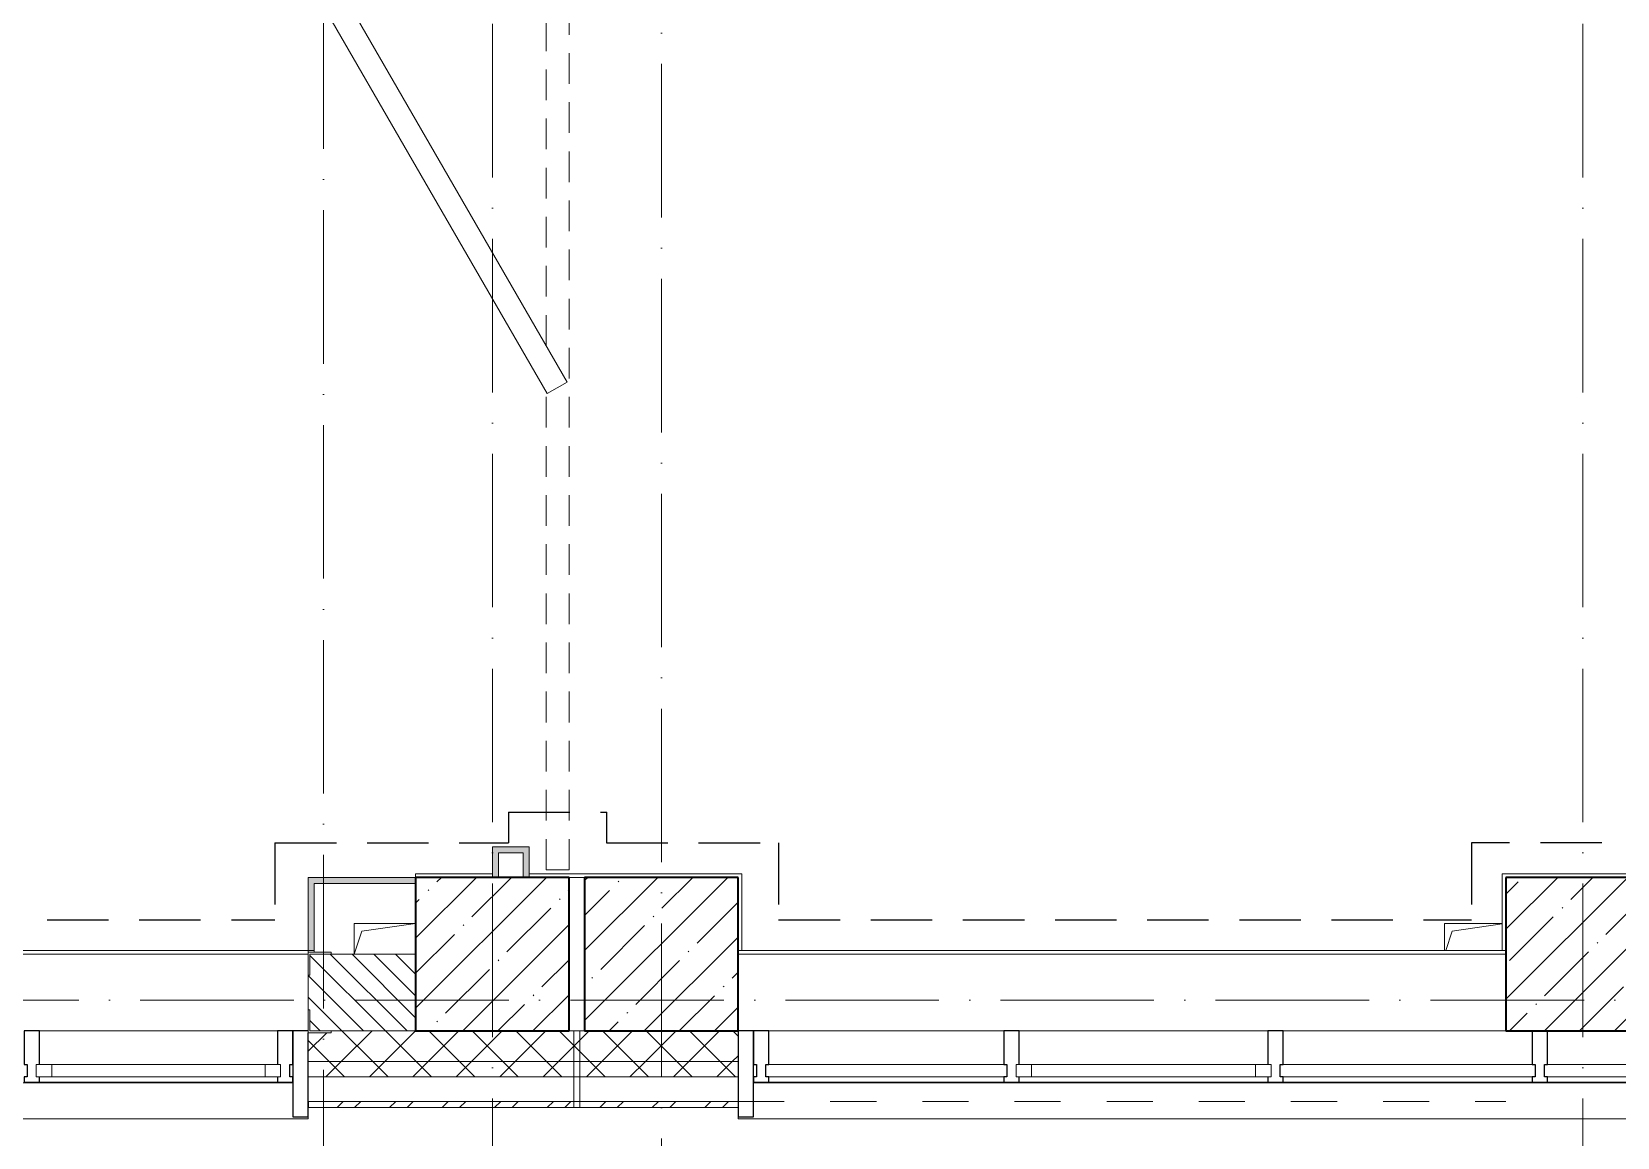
# Model space of a CAD drawing. Header units: millimetres. Extents: x -213536 to 1564669, y -45299 to 942238.
# Drawn here: x -138167 to -133005, y 107536 to 111138 of the extents above; entities that cross this region are included whole.
import ezdxf

# ---------------------------------------------------------------- set-up
doc = ezdxf.new("R2010")
doc.units = ezdxf.units.MM
for name, pattern in [('200_ШТРИХ__ш1_п0_6_', [160, 100, -60]), ('50_200_ШТРИХ_1Т_ш5_п1_п1_', [700, 500, -100, 0, -100]), ('Штрих короткий', [300, 150, -150]), ('Штриховая _2 мм - 1 мм_', [300, 200, -100])]:
    doc.linetypes.add(name, pattern=pattern)
for name, color, linetype, lineweight in [('0-1', 7, 'Continuous', 5), ('0-2', 7, 'Continuous', 9), ('Импосты витража', 7, 'Continuous', 9), ('Импосты витража-1', 7, 'Continuous', 25), ('Каркас_Импост', 7, 'Continuous', 13), ('Каркас_Импост-1', 7, 'Continuous', 9), ('Несущие колонны', 7, 'Continuous', 9), ('Несущие колонны-1', 7, 'Continuous', 35), ('Обобщенные модели', 7, 'Continuous', 9), ('Общие ребра', 7, 'Continuous', 9), ('Окна', 7, 'Continuous', 9), ('Оси-2', 7, '50_200_ШТРИХ_1Т_ш5_п1_п1_', 9), ('Остекление-1', 7, 'Continuous', 9), ('Открывание в плане-1', 7, '200_ШТРИХ__ш1_п0_6_', 9), ('Перемычка-1', 7, 'Штрих короткий', 9), ('Стены', 7, 'Continuous', 9), ('Стены-1', 7, 'Continuous', 13), ('Штриховка разреза-1', 7, 'Continuous', 9)]:
    doc.layers.add(name, color=color, linetype=linetype, lineweight=lineweight)
doc.layers.add('СТ-1_1', color=7, linetype='Штриховая _2 мм - 1 мм_', lineweight=90, true_color=0x888888)
doc.layers.add('Штриховка разреза-3', color=7, linetype='Continuous', lineweight=9, true_color=0x0080ff)
doc.layers.get('0-2').off()
pattern_1 = [(45, (0, 0), (-70.71068, 70.71068), []), (135, (0, 0), (-70.71068, -70.71068), [])]
pattern_2 = [(45, (0, 0), (-85.53659, 85.53659), []), (45, (57.02, 0), (-85.53659, 85.53659), [])]

# ---------------------------------------------------------------- blocks, each defined once
blk = doc.blocks.new('BSC_Колонна _Прямоугольная - 500х500-V52-АИ2_02_План отделки стен 2-го этажа _Часть 2_')
at = {"layer": 'Несущие колонны'}
h = blk.add_hatch(dxfattribs=at)
h.set_pattern_fill('FP_60', color=256, style=0, pattern_type=2)
h.set_pattern_definition([(45, (-73950, -150), (-114.04925, 114.04925), []), (45, (-73835.95, -150), (-114.04925, 114.04925), [201.613, -40.323, 3.353, -36.97])])
h.paths.add_polyline_path([(-250, -250), (250, -250), (250, 250), (-250, 250)], flags=0)
at = {"layer": 'Несущие колонны-1'}
for p, q in [((250, 250), (-250, 250)), ((-250, 250), (-250, -250)), ((250, -250), (250, 250)), ((-250, -250), (250, -250))]:
    blk.add_line(p, q, dxfattribs=at)
blk = doc.blocks.new('BSC_Колонна _Прямоугольная - 500х500-V56-АИ2_02_План отделки стен 2-го этажа _Часть 2_')
at = {"layer": 'Несущие колонны'}
h = blk.add_hatch(dxfattribs=at)
h.set_pattern_fill('FP_64', color=256, style=0, pattern_type=2)
h.set_pattern_definition([(45, (-77500, -150), (-114.04925, 114.04925), []), (45, (-77385.95, -150), (-114.04925, 114.04925), [201.613, -40.323, 3.353, -36.97])])
h.paths.add_polyline_path([(-250, -250), (250, -250), (250, 250), (-250, 250)], flags=0)
at = {"layer": 'Несущие колонны-1'}
for p, q in [((250, 250), (-250, 250)), ((-250, 250), (-250, -250)), ((250, -250), (250, 250)), ((-250, -250), (250, -250))]:
    blk.add_line(p, q, dxfattribs=at)
blk = doc.blocks.new('BSC_Колонна _Прямоугольная - 500х500-V123-АИ2_02_План отделки стен 2-го этажа _Часть 2_')
at = {"layer": 'Несущие колонны'}
h = blk.add_hatch(dxfattribs=at)
h.set_pattern_fill('FP_122', color=256, style=0, pattern_type=2)
h.set_pattern_definition([(45, (-74500, -150), (-114.04925, 114.04925), []), (45, (-74385.95, -150), (-114.04925, 114.04925), [201.613, -40.323, 3.353, -36.97])])
h.paths.add_polyline_path([(-250, -250), (250, -250), (250, 250), (-250, 250)], flags=0)
at = {"layer": 'Несущие колонны-1'}
for p, q in [((250, 250), (-250, 250)), ((-250, 250), (-250, -250)), ((250, -250), (250, 250)), ((-250, -250), (250, -250))]:
    blk.add_line(p, q, dxfattribs=at)
blk = doc.blocks.new('DOR__перегородка__Прямоугольная - Вн_ДПГ_6550х3600h-29025409-АИ2_02_План отделки стен 2-го этажа _Часть 2_')
at = {"layer": 'Каркас_Импост'}
for p, q in [((1550.9, 71.7), (2763.3, 771.8)), ((2800.8, 706.9), (1588.4, 6.7)), ((1588.4, 6.7), (1550.9, 71.7))]:
    blk.add_line(p, q, dxfattribs=at)
at = {"layer": 'Открывание в плане-1'}
for p, q in [((0, 75), (0, 0)), ((0, 75), (1556.7, 75)), ((1706.7, 75), (3893.8, 75)), ((0, 0), (6550, 0))]:
    blk.add_line(p, q, dxfattribs=at)
blk = doc.blocks.new('PNS_Панель прямоугольная2 - Нр_Стекло - 40мм-26243474-АИ2_02_План отделки стен 2-го этажа _Часть 2_')
at = {"layer": 'Каркас_Импост'}
for p, q in [((-397.5, 0), (-397.5, 40)), ((-397.5, 40), (-347.5, 40)), ((-347.5, 40), (-347.5, 0)), ((397.5, 40), (347.5, 40)), ((347.5, 40), (347.5, 0)), ((397.5, 0), (397.5, 40)), ((-347.5, 0), (-397.5, 0)), ((347.5, 0), (397.5, 0))]:
    blk.add_line(p, q, dxfattribs=at)
at = {"layer": 'Каркас_Импост-1'}
for p, q in [((-347.5, 40), (347.5, 40)), ((-347.5, 0), (347.5, 0))]:
    blk.add_line(p, q, dxfattribs=at)
blk = doc.blocks.new('Прямоугольный импост - Импост структурный с накладкой - 150мм-25647633-АИ2_02_План отделки стен 2-го этажа _Часть 2_')
at = {"layer": 'Импосты витража-1'}
for p, q in [((-25, 0), (-25, 17)), ((-25, 17), (25, 17)), ((-15, 0), (-25, 0)), ((-15, -40), (-15, 0)), ((25, 17), (25, 0)), ((-25, -150), (-25, -40)), ((-25, -40), (-15, -40)), ((25, -40), (25, -150)), ((25, -150), (-25, -150))]:
    blk.add_line(p, q, dxfattribs=at)
blk = doc.blocks.new('Прямоугольный импост - Импост структурный с накладкой - 150мм-25647642-АИ2_02_План отделки стен 2-го этажа _Часть 2_')
at = {"layer": 'Импосты витража'}
for p, q in [((42475, -100), (43250, -100)), ((42475, -267), (43250, -267))]:
    blk.add_line(p, q, dxfattribs=at)
blk = doc.blocks.new('Прямоугольный импост - Импост структурный с накладкой - 150мм-V150-АИ2_02_План отделки стен 2-го этажа _Часть 2_')
at = {"layer": 'Импосты витража-1'}
for p, q in [((-25, 0), (-25, 17)), ((-25, 17), (25, 17)), ((25, 0), (15, 0)), ((15, 0), (15, -40)), ((25, 17), (25, 0)), ((-25, -150), (-25, -40)), ((15, -40), (25, -40)), ((25, -40), (25, -150)), ((25, -150), (-25, -150))]:
    blk.add_line(p, q, dxfattribs=at)
blk = doc.blocks.new('PNS_Панель прямоугольная1 - Нр_Стекло - 40мм-25374206-АИ2_02_План отделки стен 2-го этажа _Часть 2_')
at = {"layer": 'Остекление-1'}
for p, q in [((-382.5, 40), (382.5, 40)), ((-392.5, 0), (392.5, 0)), ((382.5, 0), (-382.5, 0))]:
    blk.add_line(p, q, dxfattribs=at)
blk = doc.blocks.new('PNS_Панель прямоугольная2 - Нр_Стекло - 40мм-26243285-АИ2_02_План отделки стен 2-го этажа _Часть 2_')
at = {"layer": 'Каркас_Импост'}
for p, q in [((-415, 0), (-415, 40)), ((-415, 40), (-365, 40)), ((-365, 40), (-365, 0)), ((415, 40), (365, 40)), ((365, 40), (365, 0)), ((415, 0), (415, 40)), ((-365, 0), (-415, 0)), ((365, 0), (415, 0))]:
    blk.add_line(p, q, dxfattribs=at)
at = {"layer": 'Каркас_Импост-1'}
for p, q in [((-365, 40), (365, 40)), ((-365, 0), (365, 0))]:
    blk.add_line(p, q, dxfattribs=at)
blk = doc.blocks.new('PNS_Панель прямоугольная1 - Нр_Стекло - 40мм-25374207-АИ2_02_План отделки стен 2-го этажа _Часть 2_')
at = {"layer": 'Остекление-1'}
for p, q in [((-405, 40), (405, 40)), ((-415, 0), (415, 0)), ((405, 0), (-405, 0))]:
    blk.add_line(p, q, dxfattribs=at)
blk = doc.blocks.new('Прямоугольный импост - Импост структурный с накладкой - 150мм-25669420-АИ2_02_План отделки стен 2-го этажа _Часть 2_')
at = {"layer": 'Импосты витража'}
for p, q in [((74850, -100), (75615, -100)), ((74850, -267), (75615, -267))]:
    blk.add_line(p, q, dxfattribs=at)
blk = doc.blocks.new('Прямоугольный импост - Импост структурный с накладкой - 150мм-25669421-АИ2_02_План отделки стен 2-го этажа _Часть 2_')
at = {"layer": 'Импосты витража'}
for p, q in [((75665, -100), (76475, -100)), ((75665, -267), (76475, -267))]:
    blk.add_line(p, q, dxfattribs=at)
blk = doc.blocks.new('Прямоугольный импост - Импост структурный с накладкой - 150мм-V154-АИ2_02_План отделки стен 2-го этажа _Часть 2_')
at = {"layer": 'Импосты витража'}
for p, q in [((76525, -100), (77250, -100)), ((76525, -267), (77335, -267))]:
    blk.add_line(p, q, dxfattribs=at)
blk = doc.blocks.new('Прямоугольный импост - Импост структурный с накладкой - 150мм-V155-АИ2_02_План отделки стен 2-го этажа _Часть 2_')
at = {"layer": 'Импосты витража'}
for p, q in [((77750, -100), (78195, -100)), ((77385, -267), (78195, -267))]:
    blk.add_line(p, q, dxfattribs=at)
blk = doc.blocks.new('Прямоугольный импост - Импост структурный с накладкой - 150мм-25647644-АИ2_02_План отделки стен 2-го этажа _Часть 2_')
at = {"layer": 'Импосты витража-1'}
for p, q in [((-25, 0), (-25, 17)), ((-25, 17), (25, 17)), ((-15, 0), (-25, 0)), ((-15, -40), (-15, 0)), ((25, 0), (15, 0)), ((15, 0), (15, -40)), ((25, 17), (25, 0)), ((-25, -150), (-25, -40)), ((-25, -40), (-15, -40)), ((15, -40), (25, -40)), ((25, -40), (25, -150)), ((25, -150), (-25, -150))]:
    blk.add_line(p, q, dxfattribs=at)
blk = doc.blocks.new('Прямоугольный импост - Импост структурный с накладкой - 150мм-V156-АИ2_02_План отделки стен 2-го этажа _Часть 2_')
at = {"layer": 'Импосты витража-1'}
for p, q in [((-25, 0), (-25, 17)), ((-25, 17), (25, 17)), ((-15, 0), (-25, 0)), ((-15, -40), (-15, 0)), ((25, 0), (15, 0)), ((15, 0), (15, -40)), ((25, 17), (25, 0)), ((-25, -150), (-25, -40)), ((-25, -40), (-15, -40)), ((15, -40), (25, -40)), ((25, -40), (25, -150))]:
    blk.add_line(p, q, dxfattribs=at)
blk = doc.blocks.new('Прямоугольный импост - Откос НВФ_50х280 мм-V153-АИ2_02_План отделки стен 2-го этажа _Часть 2_')
at = {"layer": 'Импосты витража-1'}
for p, q in [((0, 130), (-50, 130)), ((-50, 130), (-50, -150)), ((0, -150), (0, 130)), ((-50, -150), (0, -150))]:
    blk.add_line(p, q, dxfattribs=at)
blk = doc.blocks.new('Прямоугольный импост - Откос НВФ_50х280 мм-25993834-АИ2_02_План отделки стен 2-го этажа _Часть 2_')
at = {"layer": 'Импосты витража-1'}
for p, q in [((-50, 130), (0, 130)), ((-50, -150), (-50, 130)), ((0, 130), (0, -144)), ((0, -150), (-50, -150))]:
    blk.add_line(p, q, dxfattribs=at)
blk = doc.blocks.new('Проем_Дверь_Прямоугольный - 2500х2700h_витражные проемы-30580809-АИ2_02_План отделки стен 2-го этажа _Часть 2_')
at = {"layer": 'Перемычка-1'}
for p, q in [((1250, 115), (-1250, 115)), ((1250, -115), (-1250, -115))]:
    blk.add_line(p, q, dxfattribs=at)
blk = doc.blocks.new('Проем_Дверь_Прямоугольный - 1800х2700h_оконные проемы-25805030-АИ2_02_План отделки стен 2-го этажа _Часть 2_')
at = {"layer": 'Перемычка-1'}
for p, q in [((900, 125), (-900, 125)), ((900, -125), (-900, -125))]:
    blk.add_line(p, q, dxfattribs=at)
blk = doc.blocks.new('Фахверк_СКБ_Уголок - 250_2700-27497298-АИ2_02_План отделки стен 2-го этажа _Часть 2_')
at = {"layer": 'Обобщенные модели'}
for p, q in [((200, 181), (125, 181)), ((125, 181), (125, 106)), ((131, 106), (131, 175)), ((131, 175), (200, 175)), ((200, 175), (200, 181)), ((125, 106), (131, 106)), ((131, -6), (125, -6)), ((125, -6), (125, -81)), ((131, -75), (131, -6)), ((125, -81), (200, -81)), ((200, -75), (131, -75)), ((200, -81), (200, -75))]:
    blk.add_line(p, q, dxfattribs=at)
blk = doc.blocks.new('AR_Отверстие прямоугольное _в плите_ - AR_Отверстие прямоугольное _в плите_-V204-АИ2_02_План отделки стен 2-го этажа _Часть 2_')
at = {"layer": 'Обобщенные модели'}
for p, q in [((100, 50), (-100, 50)), ((-100, 50), (-100, -50)), ((-100, -50), (-75, 25)), ((-75, 25), (100, 50))]:
    blk.add_line(p, q, dxfattribs=at)
blk = doc.blocks.new('AR_Отверстие прямоугольное _в плите_ - AR_Отверстие прямоугольное _в плите_-V212-АИ2_02_План отделки стен 2-го этажа _Часть 2_')
at = {"layer": 'Обобщенные модели'}
for p, q in [((88, 50), (-100, 50)), ((-100, 50), (-100, -38)), ((-96, -38), (-75, 25)), ((-75, 25), (88, 48.3))]:
    blk.add_line(p, q, dxfattribs=at)
blk = doc.blocks.new('Отлив_СКБ - Отлив витража_120_НВФ-31885687-АИ2_02_План отделки стен 2-го этажа _Часть 2_')
at = {"layer": 'Окна'}
for p, q in [((1750, -2), (50, -2)), ((0, -120), (0, -113)), ((0, -120), (1800, -120)), ((1800, -113), (1800, -120))]:
    blk.add_line(p, q, dxfattribs=at)
blk = doc.blocks.new('Отлив_СКБ - Отлив витража_120_НВФ-31885342-АИ2_02_План отделки стен 2-го этажа _Часть 2_')
at = {"layer": 'Окна'}
for p, q in [((7750, -2), (50, -2)), ((0, -120), (0, -113)), ((0, -120), (7800, -120))]:
    blk.add_line(p, q, dxfattribs=at)
blk = doc.blocks.new('Стены 8 - Стены 4-31196234-АИ2_02_План отделки стен 2-го этажа _Часть 2_')
at = {"layer": 'Стены-1'}
for p, q in [((-1798.5, 41030.2), (-1798.5, 41010.2)), ((-1548.5, 41030.2), (-1798.5, 41030.2)), ((-1798.5, 41010.2), (-1548.5, 41010.2)), ((-1548.5, 41010.2), (-1548.5, 41030.2))]:
    blk.add_line(p, q, dxfattribs=at)
blk = doc.blocks.new('0125-Р-ОО-Ш2-АР-о_23_10_2024_rvt-1-АИ2_02_План отделки стен 2-го этажа _Часть 2_')
at = {"layer": 'Штриховка разреза-1'}
h = blk.add_hatch(dxfattribs=at)
h.set_pattern_fill('FP_2', color=256, style=0, pattern_type=2)
h.set_pattern_definition([(135, (0, 0), (-35.35534, -35.35534), [])])
h.paths.add_polyline_path([(73425, -100), (73700, -100), (73700, 150), (73356, 150), (73356, 81), (73350, 81), (73350, -31), (73356, -31), (73356, -100)], flags=0)
h.paths.add_polyline_path([(71544, -100), (71544, -31), (71550, -31), (71550, 81), (71544, 81), (71544, 150), (71200, 150), (71200, -100), (71475, -100)], flags=0)
h = blk.add_hatch(dxfattribs=at)
h.set_pattern_fill('FP_81', color=256, style=0, pattern_type=2)
h.set_pattern_definition(pattern_1)
h.paths.add_polyline_path([(103134.1, -200), (103600, -200), (103600, -100), (94575, -100), (94575, -106), (94500, -106), (94500, -200), (102202.1, -200)], flags=0)
h.paths.add_polyline_path([(91850, -200), (92700, -200), (92700, -106), (92625, -106), (92625, -100), (84750, -100), (84750, -200), (91350, -200)], flags=0)
h.paths.add_polyline_path([(83562.3, -200), (83750, -200), (83750, -100), (82625, -100), (82625, -106), (82550, -106), (82550, -200), (83250, -200)], flags=0)
h.paths.add_polyline_path([(74750, -200), (74750, -100), (73425, -100), (73425, -106), (73350, -106), (73350, -200), (74242.4, -200)], flags=0)
h.paths.add_polyline_path([(71446.5, -200), (71550, -200), (71550, -106), (71475, -106), (71475, -100), (70425, -100), (70425, -106), (70350, -106), (70350, -200), (71200, -200)], flags=0)
h.paths.add_polyline_path([(67718.5, -200), (68549.7, -200), (68549.7, -106), (68475, -106), (68475, -100), (67425, -100), (67425, -106), (67350, -106), (67350, -200)], flags=0)
h.paths.add_polyline_path([(64700, -200), (65550, -200), (65550, -106), (65475, -106), (65475, -100), (64425, -100), (64425, -106), (64350, -106), (64350, -200), (64456.5, -200)], flags=0)
h.paths.add_polyline_path([(62550, -200), (62550, -106), (62475, -106), (62475, -100), (61425, -100), (61425, -106), (61350, -106), (61350, -200), (62126.6, -200)], flags=0)
h.paths.add_polyline_path([(56534.6, -200), (56550, -200), (56550, -106), (56475, -106), (56475, -100), (55425, -100), (55425, -106), (55350, -106), (55350, -200), (56200, -200)], flags=0)
h.paths.add_polyline_path([(53272.7, -200), (53550, -200), (53550, -106), (53475, -106), (53475, -100), (52425, -100), (52425, -106), (52350, -106), (52350, -200), (52806.7, -200)], flags=0)
h.paths.add_polyline_path([(50550, -200), (50550, -106), (50475, -106), (50475, -100), (49425, -100), (49425, -106), (49350, -106), (49350, -200), (50010.7, -200)], flags=0)
h.paths.add_polyline_path([(47475, -200), (47550, -200), (47550, -106), (47475, -106), (47475, -100), (46425, -100), (46425, -106), (46350, -106), (46350, -200), (47214.7, -200)], flags=0)
h.paths.add_polyline_path([(44550, -200), (44550, -106), (44475, -106), (44475, -100), (43425, -100), (43425, -106), (43350, -106), (43350, -200), (44418.8, -200)], flags=0)
h.paths.add_polyline_path([(40700, -200), (41550, -200), (41550, -106), (41475, -105.4), (41475, -100), (40150, -100), (40150, -200), (40690.8, -200)], flags=0)
h.paths.add_polyline_path([(38344, -200), (38350, -200), (38350, -106), (38275, -106), (38275, -100), (37150, -100), (37150, -200), (38275, -200)], flags=0)
h.paths.add_polyline_path([(35350, -200), (35350, -106), (35275, -106), (35275, -100), (34225, -100), (34225, -106), (34150, -106), (34150, -200), (35344, -200)], flags=0)
h.paths.add_polyline_path([(32275, -200), (32350, -200), (32350, -106), (32275, -106), (32275, -100), (31150, -100), (31150, -200), (31650, -200)], flags=0)
h.paths.add_polyline_path([(29350, -200), (29350, -106), (29275, -106), (29275, -100), (28150, -100), (28150, -200), (29344, -200)], flags=0)
h.paths.add_polyline_path([(25779, -200), (26350, -200), (26350, -106), (26275, -106), (26275, -100), (25225, -100), (25225, -106), (25150, -106), (25150, -200), (25313, -200)], flags=0)
h.paths.add_polyline_path([(22650, -200), (23350, -200), (23350, -106), (23275, -106), (23275, -100), (22150, -100), (22150, -200)], flags=0)
h.paths.add_polyline_path([(19255.1, -200), (20350, -200), (20350, -106), (20275, -106), (20275, -100), (19150, -100), (19150, -200)], flags=0)
h.paths.add_polyline_path([(16459.1, -200), (17350, -200), (17350, -106), (17275, -106), (17275, -100), (16225, -100), (16225, -106), (16150, -106), (16150, -200)], flags=0)
h.paths.add_polyline_path([(14595.1, -200), (15150, -200), (15150, -106), (15075, -106), (15075, -100), (9825, -100), (9825, -106), (9750, -106), (9750, -200), (13663.1, -200)], flags=0)
h.paths.add_polyline_path([(8150, -200), (8750, -200), (8750, -106), (8675, -106), (8675, -100), (-100, -100), (-100, -200), (8071.2, -200)], flags=0)
h = blk.add_hatch(dxfattribs=at)
h.set_pattern_fill('FP_81', color=256, style=0, pattern_type=2)
h.set_pattern_definition(pattern_1)
h.paths.add_polyline_path([(103600, -250), (103700, -250), (103700, -200), (94500, -200), (94500, -250), (103134.1, -250)], flags=0)
h.paths.add_polyline_path([(91950.2, -250), (92700, -250), (92700, -200), (84750, -200), (84750, -250), (91018.2, -250)], flags=0)
h.paths.add_polyline_path([(83562.3, -250), (83750, -250), (83750, -200), (82550, -200), (82550, -250), (82630.3, -250)], flags=0)
h.paths.add_polyline_path([(74242.4, -250), (74750, -250), (74750, -200), (73350, -200), (73350, -250), (73776.4, -250)], flags=0)
h.paths.add_polyline_path([(70350, -250), (71550, -250), (71550, -200), (70350, -200)], flags=0)
h.paths.add_polyline_path([(68549.7, -250), (68549.7, -200), (67350, -200), (67350, -250), (67718.5, -250)], flags=0)
h.paths.add_polyline_path([(64350, -250), (65550, -250), (65550, -200), (64350, -200)], flags=0)
h.paths.add_polyline_path([(62550, -250), (62550, -200), (61350, -200), (61350, -250), (62126.6, -250)], flags=0)
h.paths.add_polyline_path([(56550, -250), (56550, -200), (55350, -200), (55350, -250), (56534.6, -250)], flags=0)
h.paths.add_polyline_path([(53550, -250), (53550, -200), (52350, -200), (52350, -250), (53272.7, -250)], flags=0)
h.paths.add_polyline_path([(50550, -250), (50550, -200), (49350, -200), (49350, -250), (50010.7, -250)], flags=0)
h.paths.add_polyline_path([(47214.7, -250), (47550, -250), (47550, -200), (46350, -200), (46350, -250), (46748.7, -250)], flags=0)
h.paths.add_polyline_path([(43486.8, -250), (44550, -250), (44550, -200), (43350, -200), (43350, -250)], flags=0)
h.paths.add_polyline_path([(41550, -250), (41550, -200), (40150, -200), (40150, -250), (40690.8, -250)], flags=0)
h.paths.add_polyline_path([(37894.8, -250), (38350, -250), (38350, -200), (37150, -200), (37150, -250)], flags=0)
h.paths.add_polyline_path([(35098.9, -250), (35350, -250), (35350, -200), (34150, -200), (34150, -250), (34166.9, -250)], flags=0)
h.paths.add_polyline_path([(32302.9, -250), (32350, -250), (32350, -200), (31150, -200), (31150, -250), (31370.9, -250)], flags=0)
h.paths.add_polyline_path([(29040.9, -250), (29350, -250), (29350, -200), (28150, -200), (28150, -250), (28575, -250)], flags=0)
h.paths.add_polyline_path([(25313, -250), (26350, -250), (26350, -200), (25150, -200), (25150, -250)], flags=0)
h.paths.add_polyline_path([(22983, -250), (23350, -250), (23350, -200), (22150, -200), (22150, -250)], flags=0)
h.paths.add_polyline_path([(20350, -250), (20350, -200), (19150, -200), (19150, -250), (20187, -250)], flags=0)
h.paths.add_polyline_path([(17350, -250), (17350, -200), (16150, -200), (16150, -250), (16459.1, -250)], flags=0)
h.paths.add_polyline_path([(14595.1, -250), (15150, -250), (15150, -200), (9750, -200), (9750, -250), (13663.1, -250)], flags=0)
h.paths.add_polyline_path([(8537.2, -250), (8750, -250), (8750, -200), (-200, -200), (-200, -250), (8071.2, -250)], flags=0)
h = blk.add_hatch(dxfattribs=at)
h.set_pattern_fill('FP_80', color=256, style=0, pattern_type=2)
h.set_pattern_definition(pattern_2)
h.paths.add_polyline_path([(73351, -350), (74215, -350), (74215, -330), (73351, -330)], flags=0)
h.paths.add_polyline_path([(71446.5, -350), (71550, -350), (71550, -330), (70350, -330), (70350, -350), (70514.5, -350)], flags=0)
h.paths.add_polyline_path([(68549.7, -350), (68549.7, -330), (67350, -330), (67350, -350), (67718.5, -350)], flags=0)
h.paths.add_polyline_path([(65550, -350), (65550, -330), (64351, -330), (64351, -350), (65388.5, -350)], flags=0)
h.paths.add_polyline_path([(62126.6, -350), (62550, -350), (62550, -330), (61350, -330), (61350, -350), (61660.6, -350)], flags=0)
h.paths.add_polyline_path([(55602.6, -350), (56550, -350), (56550, -330), (55350, -330), (55350, -350)], flags=0)
h.paths.add_polyline_path([(52806.7, -350), (53550, -350), (53550, -330), (52350, -330), (52350, -350)], flags=0)
h.paths.add_polyline_path([(50550, -350), (50550, -330), (49350, -330), (49350, -350), (50010.7, -350)], flags=0)
h.paths.add_polyline_path([(47214.7, -350), (47550, -350), (47550, -330), (46350, -330), (46350, -350), (46748.7, -350)], flags=0)
h.paths.add_polyline_path([(44418.8, -350), (44550, -350), (44550, -330), (43350, -330), (43350, -350), (43486.8, -350)], flags=0)
h.paths.add_polyline_path([(41550, -350), (41550, -330), (40685, -330), (40685, -350), (40690.8, -350)], flags=0)
h = blk.add_hatch(dxfattribs=at)
h.set_pattern_fill('FP_80', color=256, style=0, pattern_type=2)
h.set_pattern_definition(pattern_2)
h.paths.add_polyline_path([(103830, -350), (103830, -330), (94500, -330), (94500, -350), (103134.1, -350)], flags=0)
h.paths.add_polyline_path([(92416.2, -350), (92700, -350), (92700, -330), (84750, -330), (84750, -350), (91950.2, -350)], flags=0)
h.paths.add_polyline_path([(83562.3, -350), (83750, -350), (83750, -330), (82550, -330), (82550, -350), (82630.3, -350)], flags=0)
h.paths.add_polyline_path([(74235, -350), (74750, -350), (74750, -330), (74235, -330)], flags=0)
at = {"layer": 'Общие ребра'}
for p, q in [((73700, -100), (73425, -100)), ((73425, -100), (73700, -100)), ((73350, -200), (74750, -200)), ((73350, -250), (74750, -250))]:
    blk.add_line(p, q, dxfattribs=at)
at = {"layer": 'Стены'}
for p, q in [((71550, 150), (73350, 150)), ((74750, 150), (77250, 150))]:
    blk.add_line(p, q, dxfattribs=at)
at = {"layer": 'Стены-1'}
for p, q in [((73700, 150), (73425, 150)), ((73350, 81), (73350, -31)), ((74250, -100), (74200, -100)), ((74750, -330), (74750, -100)), ((73350, -106), (73350, -330)), ((73350, -330), (74750, -330)), ((74215, -330), (73351, -330)), ((73351, -330), (73351, -350)), ((73351, -350), (74215, -350)), ((74215, -350), (74215, -330)), ((74750, -330), (74235, -330)), ((74235, -330), (74235, -350)), ((74235, -350), (74750, -350)), ((74750, -350), (74750, -330))]:
    blk.add_line(p, q, dxfattribs=at)
at = {"layer": '0-2'}
for name, p, rotation in [('DOR__перегородка__Прямоугольная - Вн_ДПГ_6550х3600h-29025409-АИ2_02_План отделки стен 2-го этажа _Часть 2_', (74200, 425), 90.00000000000026), ('Проем_Дверь_Прямоугольный - 1800х2700h_оконные проемы-25805030-АИ2_02_План отделки стен 2-го этажа _Часть 2_', (72450, 25), 180), ('Стены 8 - Стены 4-31196234-АИ2_02_План отделки стен 2-го этажа _Часть 2_', (115245.2, 1448.5), 89.9999999999999), ('Прямоугольный импост - Откос НВФ_50х280 мм-V153-АИ2_02_План отделки стен 2-го этажа _Часть 2_', (74750, -250), 180), ('Проем_Дверь_Прямоугольный - 2500х2700h_витражные проемы-30580809-АИ2_02_План отделки стен 2-го этажа _Часть 2_', (76000, -215), 180)]:
    blk.add_blockref(name, p, dxfattribs=dict(at, rotation=rotation))
for name, p in [('BSC_Колонна _Прямоугольная - 500х500-V52-АИ2_02_План отделки стен 2-го этажа _Часть 2_', (73950, 150)), ('BSC_Колонна _Прямоугольная - 500х500-V123-АИ2_02_План отделки стен 2-го этажа _Часть 2_', (74500, 150)), ('BSC_Колонна _Прямоугольная - 500х500-V56-АИ2_02_План отделки стен 2-го этажа _Часть 2_', (77500, 150)), ('AR_Отверстие прямоугольное _в плите_ - AR_Отверстие прямоугольное _в плите_-V204-АИ2_02_План отделки стен 2-го этажа _Часть 2_', (73600, 200)), ('AR_Отверстие прямоугольное _в плите_ - AR_Отверстие прямоугольное _в плите_-V212-АИ2_02_План отделки стен 2-го этажа _Часть 2_', (77150, 200)), ('Фахверк_СКБ_Уголок - 250_2700-27497298-АИ2_02_План отделки стен 2-го этажа _Часть 2_', (73225, -25)), ('Прямоугольный импост - Импост структурный с накладкой - 150мм-25647642-АИ2_02_План отделки стен 2-го этажа _Часть 2_', (30000, 0)), ('Прямоугольный импост - Импост структурный с накладкой - 150мм-25669420-АИ2_02_План отделки стен 2-го этажа _Часть 2_', (0, 0)), ('Прямоугольный импост - Импост структурный с накладкой - 150мм-25669421-АИ2_02_План отделки стен 2-го этажа _Часть 2_', (0, 0)), ('Прямоугольный импост - Импост структурный с накладкой - 150мм-V154-АИ2_02_План отделки стен 2-го этажа _Часть 2_', (0, 0)), ('Прямоугольный импост - Импост структурный с накладкой - 150мм-V155-АИ2_02_План отделки стен 2-го этажа _Часть 2_', (0, 0)), ('PNS_Панель прямоугольная2 - Нр_Стекло - 40мм-26243474-АИ2_02_План отделки стен 2-го этажа _Часть 2_', (72862.5, -250)), ('PNS_Панель прямоугольная1 - Нр_Стекло - 40мм-25374206-АИ2_02_План отделки стен 2-го этажа _Часть 2_', (75232.5, -250)), ('PNS_Панель прямоугольная2 - Нр_Стекло - 40мм-26243285-АИ2_02_План отделки стен 2-го этажа _Часть 2_', (76070, -250)), ('PNS_Панель прямоугольная1 - Нр_Стекло - 40мм-25374207-АИ2_02_План отделки стен 2-го этажа _Часть 2_', (76930, -250)), ('PNS_Панель прямоугольная1 - Нр_Стекло - 40мм-25374207-АИ2_02_План отделки стен 2-го этажа _Часть 2_', (77790, -250)), ('Отлив_СКБ - Отлив витража_120_НВФ-31885687-АИ2_02_План отделки стен 2-го этажа _Часть 2_', (71550, -267)), ('Отлив_СКБ - Отлив витража_120_НВФ-31885342-АИ2_02_План отделки стен 2-го этажа _Часть 2_', (74750, -267))]:
    blk.add_blockref(name, p, dxfattribs=at)
at = {"layer": '0-2', "extrusion": (0, 0, -1), "rotation": 180}
for name, p in [('Прямоугольный импост - Импост структурный с накладкой - 150мм-25647633-АИ2_02_План отделки стен 2-го этажа _Часть 2_', (-72450, -250)), ('Прямоугольный импост - Импост структурный с накладкой - 150мм-V150-АИ2_02_План отделки стен 2-го этажа _Часть 2_', (-73275, -250)), ('Прямоугольный импост - Откос НВФ_50х280 мм-25993834-АИ2_02_План отделки стен 2-го этажа _Часть 2_', (-73350, -250)), ('Прямоугольный импост - Импост структурный с накладкой - 150мм-25647644-АИ2_02_План отделки стен 2-го этажа _Часть 2_', (-74825, -250)), ('Прямоугольный импост - Импост структурный с накладкой - 150мм-25647633-АИ2_02_План отделки стен 2-го этажа _Часть 2_', (-75640, -250)), ('Прямоугольный импост - Импост структурный с накладкой - 150мм-V150-АИ2_02_План отделки стен 2-го этажа _Часть 2_', (-76500, -250)), ('Прямоугольный импост - Импост структурный с накладкой - 150мм-V156-АИ2_02_План отделки стен 2-го этажа _Часть 2_', (-77360, -250))]:
    blk.add_blockref(name, p, dxfattribs=at)
blk = doc.blocks.new('Оси1')
at = {"layer": 'Оси-2'}
for p, q in [((279645.6, 264395.4), (279645.6, 211864.5)), ((283745.6, 210594.5), (283745.6, 227065.2)), ((280195.6, 210594.5), (280195.6, 225549.9)), ((280745.6, 211864.5), (280745.6, 224279.9)), ((312453.9, 212815.2), (203926.8, 212815.2))]:
    blk.add_line(p, q, dxfattribs=at)

msp = doc.modelspace()

# ---------------------------------------------------------------- hatches: boundary and pattern name
at = {"layer": 'Штриховка разреза-3'}
for points in [[(-136647, 108382.8), (-136647, 108482.8), (-136667, 108482.8), (-136667, 108382.8)], [(-136647, 108462.8), (-136547, 108462.8), (-136547, 108482.8), (-136647, 108482.8), (-136647, 108475.7)], [(-136547, 108382.8), (-136547, 108462.8), (-136567, 108462.8), (-136567, 108382.8)], [(-136917, 108362.8), (-136917, 108382.8), (-137267, 108382.8), (-137267, 108362.8), (-137247, 108362.8)], [(-137247, 108144.8), (-137247, 108362.8), (-137267, 108362.8), (-137267, 108144.8)]]:
    msp.add_hatch(color=256, dxfattribs=at).paths.add_polyline_path(points, flags=0)

# ---------------------------------------------------------------- linework, layer by layer
at = {"layer": 'Общие ребра'}
for p, q in [((-136667, 108382.8), (-136667, 108394.8)), ((-136547, 108394.8), (-136547, 108382.8)), ((-137267, 108144.8), (-137247, 108144.8))]:
    msp.add_line(p, q, dxfattribs=at)
at = {"layer": 'СТ-1_1', "lineweight": 25}
for p, q in [((-136615, 108594.8), (-136615, 108494.8)), ((-136615, 108594.8), (-136295, 108594.8)), ((-136295.7, 108594.8), (-136295.7, 108494.8)), ((-137375, 108494.8), (-136615, 108494.8)), ((-137375, 108494.8), (-137375, 108244.8)), ((-136295.7, 108494.8), (-135735.7, 108494.8)), ((-135735, 108494.8), (-135735, 108244.8)), ((-133479, 108494.8), (-133479, 108244.8)), ((-132755, 108494.8), (-133479, 108494.8)), ((-139317, 108244.8), (-137375, 108244.8)), ((-135735, 108244.8), (-133479, 108244.8))]:
    msp.add_line(p, q, dxfattribs=at)
at = {"layer": 'Стены'}
for p, q in [((-139067, 108144.8), (-137267, 108144.8)), ((-137267, 108132.8), (-139067, 108132.8)), ((-133367, 108132.8), (-135867, 108132.8)), ((-135855, 108144.8), (-133379, 108144.8))]:
    msp.add_line(p, q, dxfattribs=at)
at = {"layer": 'Стены-1'}
for p, q in [((-136547, 108482.8), (-136667, 108482.8)), ((-136667, 108482.8), (-136667, 108394.8)), ((-136547, 108394.8), (-136547, 108482.8)), ((-136647, 108462.8), (-136567, 108462.8)), ((-136647, 108382.8), (-136647, 108462.8)), ((-136567, 108462.8), (-136567, 108382.8)), ((-137267, 108382.8), (-137267, 108144.8)), ((-136917, 108382.8), (-137267, 108382.8)), ((-137247, 108138.8), (-137247, 108362.8)), ((-137247, 108362.8), (-136917, 108362.8)), ((-136667, 108394.8), (-136917, 108394.8)), ((-136917, 108394.8), (-136917, 108382.8)), ((-135855, 108394.8), (-136547, 108394.8)), ((-136417, 108382.8), (-136367, 108382.8)), ((-135855, 108144.8), (-135855, 108394.8)), ((-133379, 108394.8), (-133379, 108144.8)), ((-132867, 108394.8), (-133379, 108394.8)), ((-137267, 108144.8), (-137267, 108138.8)), ((-135867, 108144.8), (-135855, 108144.8)), ((-133379, 108144.8), (-133367, 108144.8))]:
    msp.add_line(p, q, dxfattribs=at)

# ---------------------------------------------------------------- block references
at = {"color": 2, "lineweight": 30}
msp.add_blockref('Оси1', (-416862.6, -104832.4), dxfattribs=at)
at = {"layer": '0-1'}
msp.add_blockref('0125-Р-ОО-Ш2-АР-о_23_10_2024_rvt-1-АИ2_02_План отделки стен 2-го этажа _Часть 2_', (-210617, 107982.8), dxfattribs=at)

doc.saveas('drawing.dxf')
